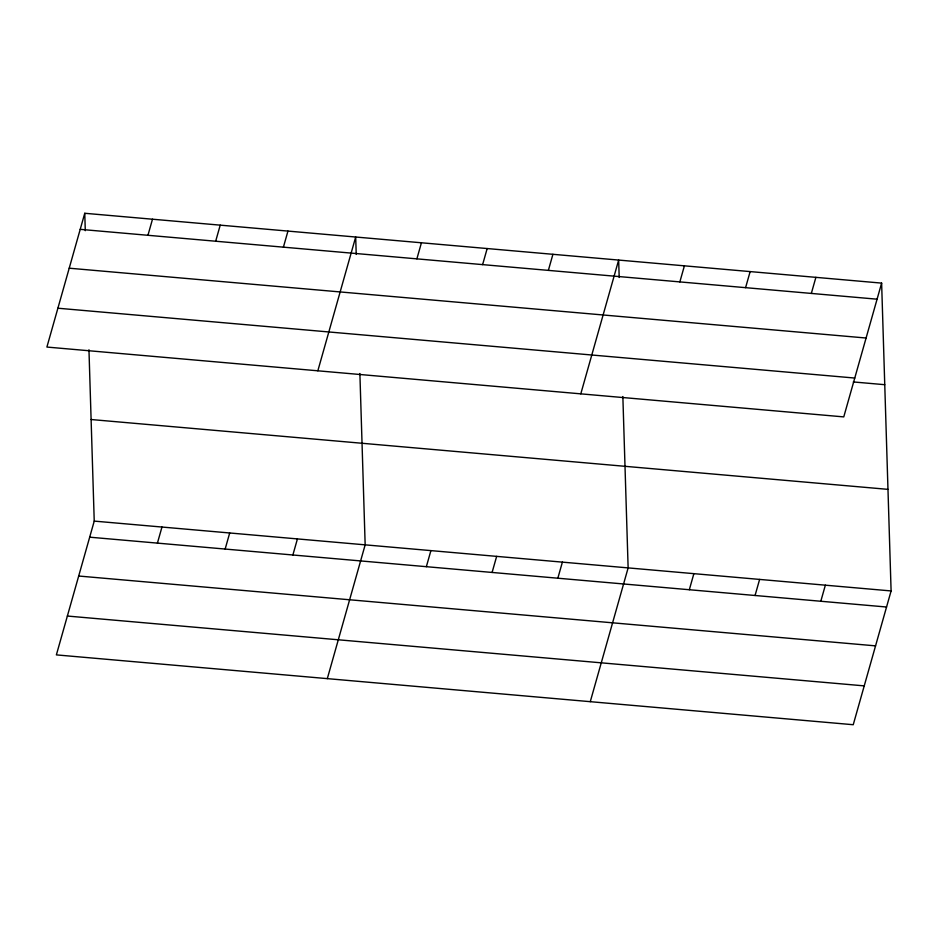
<?xml version="1.0" encoding="UTF-8"?>
<svg xmlns="http://www.w3.org/2000/svg" width="938" height="938" viewBox="0 0 938 938"><rect width="100%" height="100%" fill="white"/><g stroke="black" fill="none" stroke-linecap="round" stroke-linejoin="round"><path stroke-width="1.41" d="M84.76 213.278L46.9 347.06L843.766 416.894L881.626 283.112L84.76 213.278L85.288 230.689M147.946 235.286L152.495 219.211M88.958 349.757L94.234 521.106L56.374 654.888L853.24 724.722L891.1 590.94L881.626 283.112M215.681 241.218L220.219 225.155M157.42 543.114L161.969 527.05M283.405 247.163L287.954 231.088M225.155 549.058L229.693 532.983M317.841 370.803L355.69 237.021L356.229 254.433M292.879 554.991L297.428 538.916M416.882 258.853L421.432 242.778M327.315 678.631L365.163 544.849L359.887 373.488M482.624 264.622L487.174 248.547M426.356 566.681L430.905 550.618M548.367 270.379L552.916 254.304M492.098 572.45L496.648 556.375M580.798 393.843L618.658 260.061L619.197 277.484M557.84 578.207L562.39 562.132M679.851 281.904L684.4 265.829M590.272 701.671L628.132 567.9L622.855 396.54M745.593 287.661L750.142 271.586M689.324 589.732L693.874 573.657M811.335 293.418L815.884 277.343M755.067 595.489L759.616 579.414M820.809 601.246L825.358 585.183M80.211 229.353L877.077 299.187M69.213 268.198L866.091 338.02M57.886 308.215L854.764 378.049M853.31 381.942L884.757 384.697M91.103 419.521L887.969 489.355M94.234 521.106L891.1 590.94M89.685 537.181L886.551 607.015M78.686 576.026L875.564 645.86M67.372 616.043L864.238 685.877"/></g></svg>
